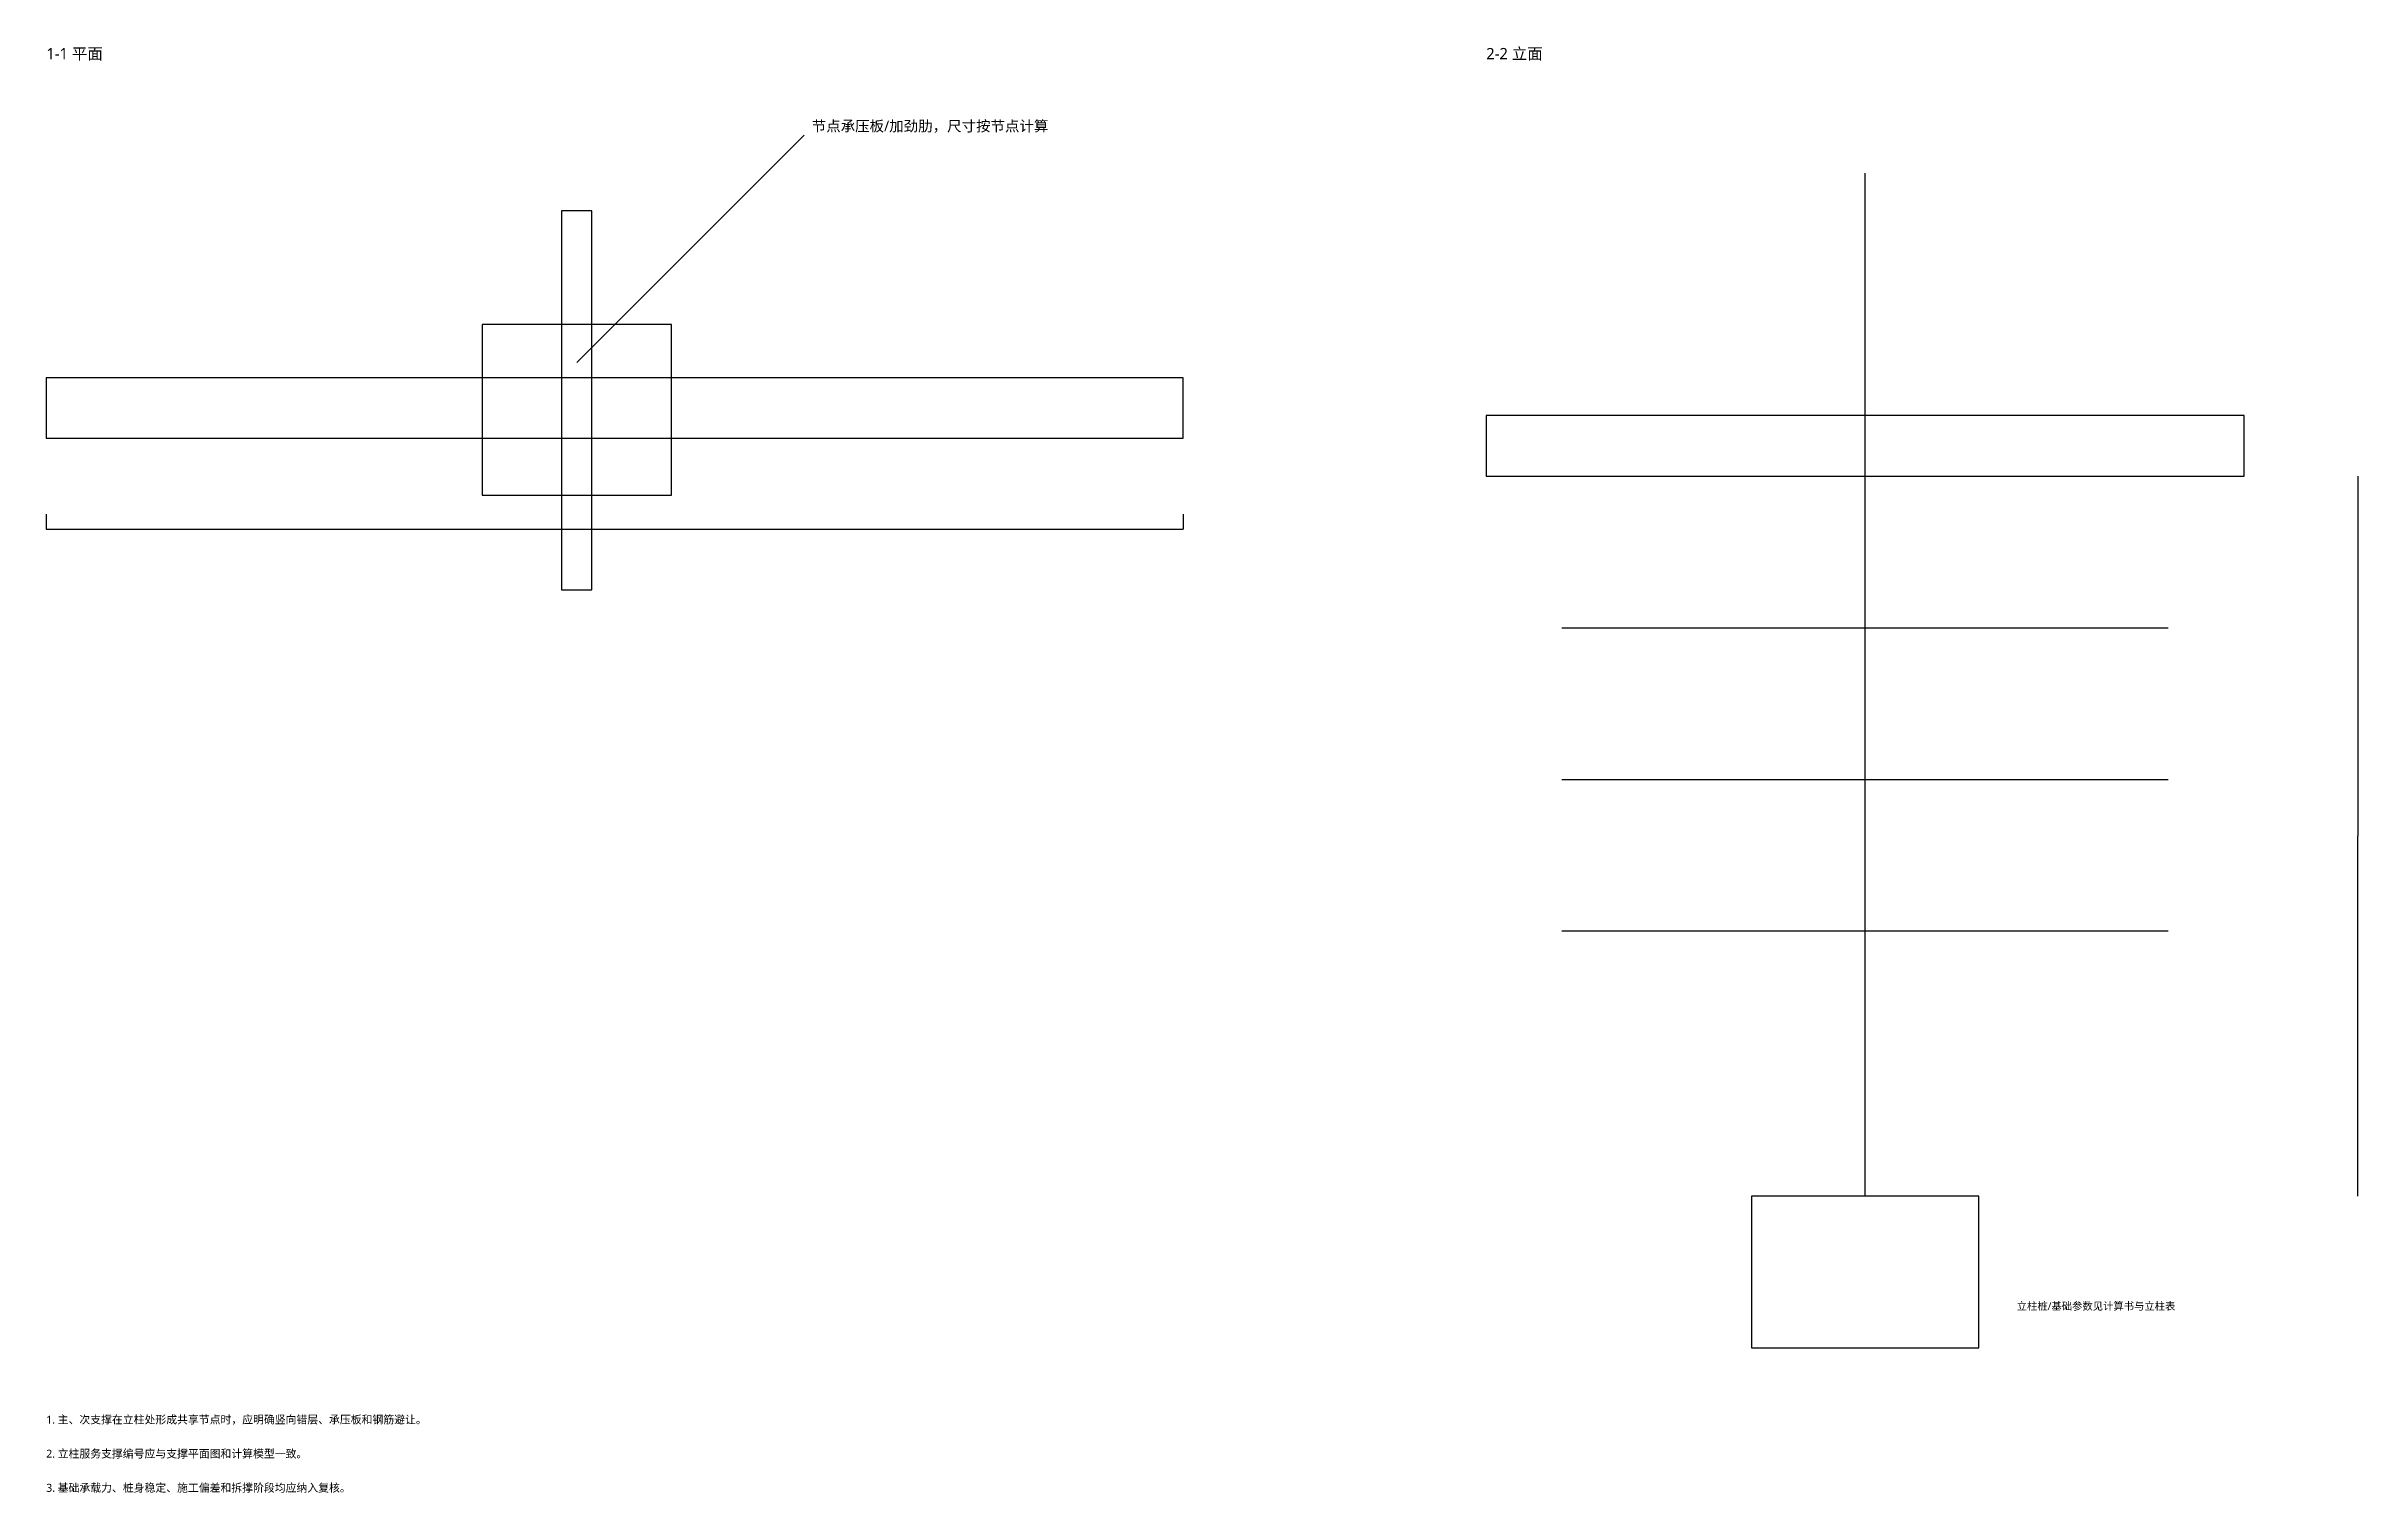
# Model space of a CAD drawing. Header units: millimetres. Extents: x -1 to 61001, y -19825 to 18346.
import ezdxf

# ---------------------------------------------------------------- set-up
doc = ezdxf.new("R2010")
doc.units = ezdxf.units.MM
for name, color, linetype in [('PIT_COLUMN', 4, 'CONTINUOUS'), ('PIT_DIM', 5, 'CONTINUOUS'), ('PIT_FOUNDATION', 7, 'CONTINUOUS'), ('PIT_LEADER', 6, 'CONTINUOUS'), ('PIT_NOTE', 6, 'CONTINUOUS'), ('PIT_PLATE', 7, 'CONTINUOUS'), ('PIT_STAGE', 5, 'CONTINUOUS'), ('PIT_SUPPORT', 3, 'CONTINUOUS'), ('PIT_TEXT', 7, 'CONTINUOUS'), ('PIT_TITLE', 5, 'CONTINUOUS')]:
    doc.layers.add(name, color=color, linetype=linetype)
doc.styles.add('OpenSansCondensed-Light', font='OpenSansCondensed-Light.ttf')
doc.styles.add('PIT_CN', font='msyh.ttf')
doc.dimstyles.new('EZDXF', dxfattribs={"dimtxt": 0.25, "dimasz": 0.175, "dimexe": 0.375, "dimexo": 0.125, "dimgap": 0.1, "dimtad": 1, "dimlfac": 100, "dimzin": 12, "dimdsep": 46, "dimtxsty": 'OpenSansCondensed-Light', "dimblk": 'ARCHTICK', "dimcen": 2.5, "dimazin": 3, "dimtfac": 0.5, "dimtmove": 2, "dimatfit": 3})
doc.dimstyles.new('PIT_DIM', dxfattribs={"dimtxt": 3, "dimasz": 2.5, "dimexe": 1.5, "dimexo": 1, "dimgap": 1, "dimtad": 1, "dimdec": 0, "dimlfac": 100, "dimzin": 12, "dimdsep": 46, "dimtxsty": 'PIT_CN', "dimblk": 'ARCHTICK', "dimcen": 2.5, "dimazin": 3, "dimtfac": 0.5, "dimtmove": 2, "dimatfit": 3})

# ---------------------------------------------------------------- blocks, each defined once
blk = doc.blocks.new('_ARCHTICK')
at = {"color": 0, "linetype": 'BYBLOCK', "const_width": 0.15}
blk.add_lwpolyline([(-0.5, -0.5), (0.5, 0.5)], dxfattribs=at)
blk = doc.blocks.new('*D1')
for p, q in [((0, 5999), (0, 5598.5)), ((0, 5600), (30000, 5600)), ((30000, 5999), (30000, 5598.5))]:
    blk.add_line(p, q)
at = {"layer": 'Defpoints'}
for p in [(0, 6000), (0, 5600), (30000, 6000)]:
    blk.add_point(p, dxfattribs=at)
at = {"layer": 'PIT_DIM', "xscale": 2.5, "yscale": 2.5, "rotation": 180}
blk.add_blockref('_ARCHTICK', (0, 5600), dxfattribs=at)
at = {"layer": 'PIT_DIM', "xscale": 2.5, "yscale": 2.5}
blk.add_blockref('_ARCHTICK', (30000, 5600), dxfattribs=at)
at = {"layer": 'PIT_DIM', "insert": (15000, 5602.5), "char_height": 3, "attachment_point": 5, "style": 'PIT_CN'}
blk.add_mtext('3000000', dxfattribs=at)
blk = doc.blocks.new('*D2')
for p, q in [((61000, 6999), (61000, -2501.5)), ((61000, -11999), (61000, -2498.5)), ((61000, -2500), (61000, -2500))]:
    blk.add_line(p, q)
at = {"layer": 'Defpoints'}
for p in [(61000, 7000), (61000, -2500), (61000, -12000)]:
    blk.add_point(p, dxfattribs=at)
at = {"layer": 'PIT_DIM', "xscale": 2.5, "yscale": 2.5}
blk.add_blockref('_ARCHTICK', (61000, -2500), dxfattribs=at)
at = {"layer": 'PIT_DIM', "xscale": 2.5, "yscale": 2.5, "rotation": 180}
blk.add_blockref('_ARCHTICK', (61000, -2500), dxfattribs=at)
at = {"layer": 'PIT_DIM', "insert": (61000, -2496), "char_height": 3, "attachment_point": 5, "style": 'PIT_CN'}
blk.add_mtext('0', dxfattribs=at)

msp = doc.modelspace()

# ---------------------------------------------------------------- linework, layer by layer
at = {"layer": 'PIT_COLUMN'}
msp.add_line((48000, -12000), (48000, 15000), dxfattribs=at)
msp.add_lwpolyline([(13600, 4000), (14400, 4000), (14400, 14000), (13600, 14000)], close=True, dxfattribs=at)
at = {"layer": 'PIT_FOUNDATION'}
msp.add_lwpolyline([(45000, -16000), (51000, -16000), (51000, -12000), (45000, -12000)], close=True, dxfattribs=at)
at = {"layer": 'PIT_PLATE'}
msp.add_lwpolyline([(11500, 6500), (16500, 6500), (16500, 11000), (11500, 11000)], close=True, dxfattribs=at)
at = {"layer": 'PIT_STAGE'}
for p, q in [((40000, 7000), (56000, 7000)), ((40000, 3000), (56000, 3000)), ((40000, -1000), (56000, -1000)), ((40000, -5000), (56000, -5000))]:
    msp.add_line(p, q, dxfattribs=at)
at = {"layer": 'PIT_SUPPORT'}
for points in [[(0, 8000), (30000, 8000), (30000, 9600), (0, 9600)], [(38000, 7000), (58000, 7000), (58000, 8600), (38000, 8600)]]:
    msp.add_lwpolyline(points, close=True, dxfattribs=at)

# ---------------------------------------------------------------- texts
at = {"layer": 'PIT_LEADER', "style": 'PIT_CN'}
msp.add_text('节点承压板/加劲肋，尺寸按节点计算', height=280, dxfattribs=at).set_placement((20200, 16100))
at = {"layer": 'PIT_NOTE', "style": 'PIT_CN'}
for s, p in [('1. 主、次支撑在立柱处形成共享节点时，应明确竖向错层、承压板和钢筋避让。', (0, -18000)), ('2. 立柱服务支撑编号应与支撑平面图和计算模型一致。', (0, -18900)), ('3. 基础承载力、桩身稳定、施工偏差和拆撑阶段均应纳入复核。', (0, -19800))]:
    msp.add_text(s, height=210, dxfattribs=at).set_placement(p)
at = {"layer": 'PIT_TEXT', "style": 'PIT_CN'}
msp.add_text('立柱桩/基础参数见计算书与立柱表', height=200, dxfattribs=at).set_placement((52000, -15000))
at = {"layer": 'PIT_TITLE', "style": 'PIT_CN'}
for s, p in [('1-1 平面', (0, 18000)), ('2-2 立面', (38000, 18000))]:
    msp.add_text(s, height=300, dxfattribs=at).set_placement(p)

# ---------------------------------------------------------------- dimensions: what is measured, and where the dimension line sits
at = {"layer": 'PIT_DIM'}
for base, p1, p2, text, picture, middle in [((61000, -2500), (61000, -12000), (61000, 7000), '立柱计算段 24.60m', '*D2', (61000, -2496)), ((0, 5600), (0, 6000), (30000, 6000), '支撑轴线及立柱中心坐标见平面图', '*D1', (15000, 5602.5))]:
    dim = msp.add_linear_dim(base=base, p1=p1, p2=p2, text=text, dimstyle='PIT_DIM', dxfattribs=at)
    dim.commit()
    dim.dimension.update_dxf_attribs({"geometry": picture, "text_midpoint": middle})

# ---------------------------------------------------------------- leaders
at = {"layer": 'PIT_LEADER'}
msp.add_leader([(14000, 10000), (20000, 16000)], dimstyle='EZDXF', dxfattribs=at)

doc.saveas('drawing.dxf')
